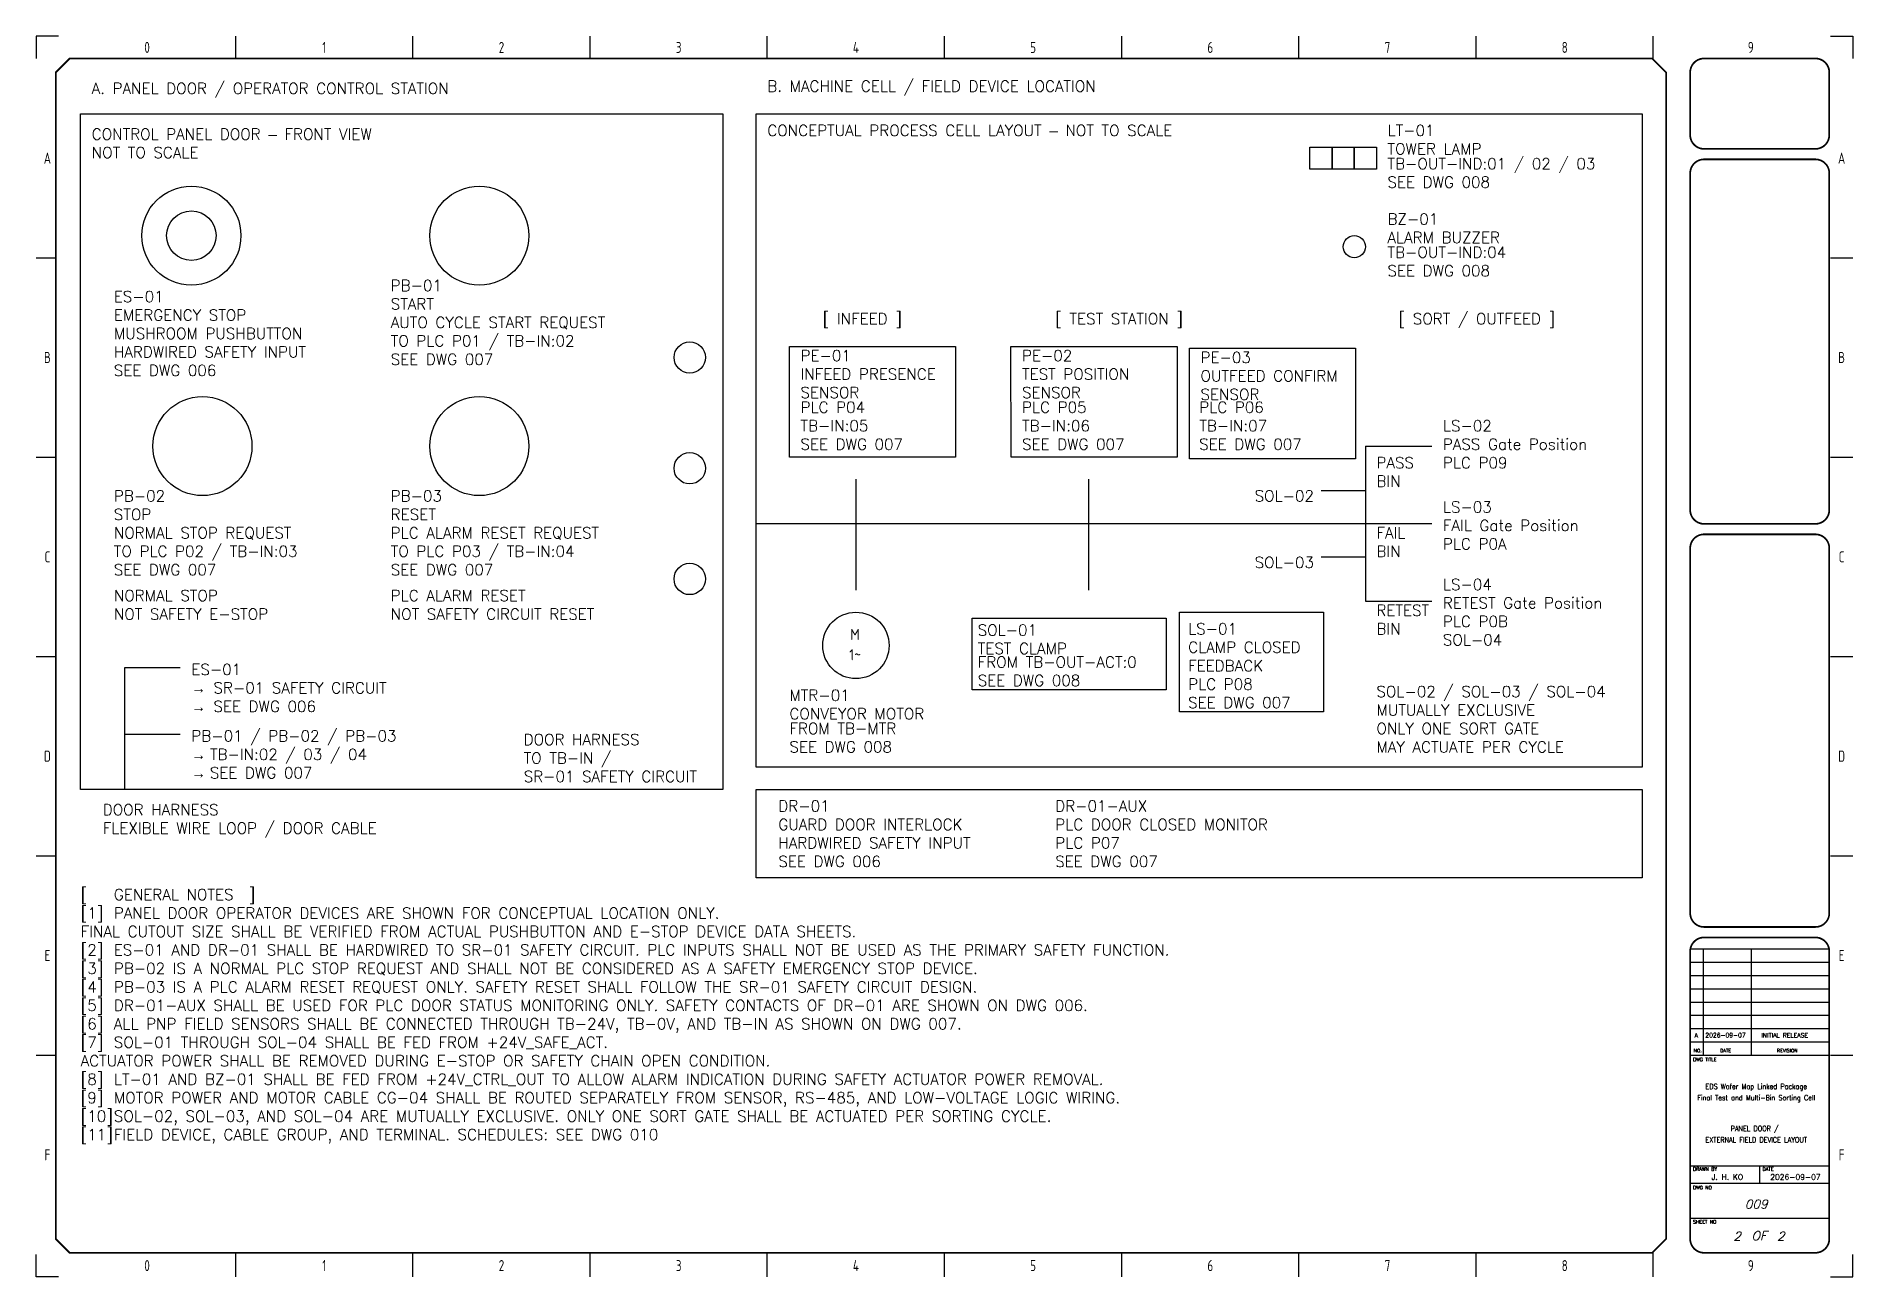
# Model space of a CAD drawing. Extents: x 5 to 415, y 5 to 285.
import ezdxf
from ezdxf.enums import TextEntityAlignment as Align

# ---------------------------------------------------------------- set-up
doc = ezdxf.new("R2010")
doc.units = 0
doc.header["$LTSCALE"] = 10
for name, color, linetype in [('LAYOUT-CABLE', 2, 'Continuous'), ('LAYOUT-CALL', 4, 'Continuous'), ('LAYOUT-DEVICE-TAG', 7, 'Continuous'), ('LAYOUT-DOOR', 7, 'Continuous'), ('LAYOUT-FIELD', 4, 'Continuous'), ('LAYOUT-MECHANICAL', 9, 'Continuous'), ('LAYOUT-NOTE', 9, 'Continuous'), ('LAYOUT-OPERATOR', 7, 'Continuous'), ('LAYOUT-SAFETY', 6, 'Continuous'), ('SYMS', 7, 'Continuous'), ('TEXT_TITLE', 7, 'Continuous'), ('TITLE', 7, 'Continuous'), ('Title blocks', 7, 'Continuous')]:
    doc.layers.add(name, color=color, linetype=linetype)
doc.layers.add('PANEL-TEXT', color=9, linetype='Continuous', lineweight=18)
doc.styles.add('ISO8', font='ISO8.shx', dxfattribs={"width": 0.8})
doc.styles.add('ITALIC', font='ITALIC')
doc.styles.add('ROMANS', font='romans')
doc.styles.add('WD_IEC', font='ISOCP2.shx', dxfattribs={"width": 0.9, "height": 4})

# ---------------------------------------------------------------- blocks, each defined once
blk = doc.blocks.new('Title_blocks_A3')
at = {"layer": 'TITLE'}
for p, q in [((372.89, 276.86), (372.89, 259.33)), ((378.33, 79), (409.73, 79)), ((381.28, 79), (381.28, 55)), ((392.12, 79), (392.12, 55)), ((378.33, 76), (409.73, 76)), ((378.32, 73), (409.73, 73)), ((378.32, 70), (409.73, 70)), ((378.32, 67), (409.73, 67)), ((378.32, 64), (409.73, 64)), ((378.32, 61), (409.72, 61)), ((378.32, 58), (409.72, 58)), ((378.32, 55), (409.72, 55)), ((372.89, 13.53), (372.89, 37.81)), ((378.32, 30.02), (409.72, 30.02)), ((394.02, 26.1), (394.02, 30.02)), ((378.32, 26.1), (409.72, 26.1)), ((378.32, 18.24), (409.72, 18.24))]:
    blk.add_line(p, q, dxfattribs=at)
at = {"layer": 'TITLE', "const_width": 0.392}
blk.add_lwpolyline([(372.89, 13.53), (372.89, 276.86), (369.75, 280), (12.53, 280), (9.39, 276.86), (9.39, 13.53), (12.53, 10.39), (369.75, 10.39)], close=True, dxfattribs=at)
for points in [[(381.46, 280, 0.414214), (378.32, 276.86, 0.414214)], [(409.72, 276.86, 0.414214), (406.58, 280, 0.414214)], [(378.32, 262.73, 0.414214), (381.46, 259.59, 0.414214)], [(406.58, 259.59, 0.414214), (409.72, 262.73, 0.414214)], [(381.46, 257.23, 0.414214), (378.32, 254.09, 0.414214)], [(409.72, 254.09, 0.414214), (406.58, 257.23, 0.414214)], [(378.32, 178.08, 0.414214), (381.46, 174.94, 0.414214)], [(406.58, 174.94, 0.414214), (409.72, 178.08, 0.414214)], [(381.46, 172.58, 0.414214), (378.32, 169.44, 0.414214)], [(409.72, 169.44, 0.414214), (406.58, 172.58, 0.414214)], [(378.32, 87.08, 0.414214), (381.46, 83.94, 0.414214)], [(406.58, 83.94, 0.414214), (409.72, 87.08, 0.414214)], [(381.46, 81.58, 0.414214), (378.32, 78.44, 0.414214)], [(409.72, 78.44, 0.414214), (406.58, 81.58, 0.414214)], [(378.32, 13.53, 0.414214), (381.46, 10.39, 0.414214)], [(406.58, 10.39, 0.414214), (409.72, 13.53, 0.414214)]]:
    blk.add_lwpolyline(points, format="xyb", dxfattribs=at)
for points in [[(406.58, 280), (381.46, 280)], [(378.32, 276.86), (378.32, 262.73)], [(409.72, 276.86), (409.72, 262.73)], [(406.58, 259.59), (381.46, 259.59)], [(378.32, 254.09), (378.32, 178.08)], [(406.58, 257.23), (381.46, 257.23)], [(409.72, 254.09), (409.72, 178.08)], [(381.46, 174.94), (406.58, 174.94)], [(381.46, 172.58), (406.58, 172.58)], [(381.46, 83.94), (406.58, 83.94)], [(378.32, 78.44), (378.32, 13.53)], [(381.46, 81.58), (406.58, 81.58)], [(409.72, 78.44), (409.72, 13.53)], [(381.46, 10.39), (406.58, 10.39)]]:
    blk.add_lwpolyline(points, dxfattribs=at)
at = {"layer": 'TITLE', "color": 7, "const_width": 0.392}
for points in [[(378.32, 169.44), (378.32, 87.08)], [(409.72, 169.44), (409.72, 87.08)]]:
    blk.add_lwpolyline(points, dxfattribs=at)
at = {"layer": 'Title blocks', "color": 7}
for p, q in [((50, 280), (50, 285)), ((90, 280), (90, 285)), ((130, 280), (130, 285)), ((170, 280), (170, 285)), ((250, 280), (250, 285)), ((290, 280), (290, 285)), ((330, 280), (330, 285)), ((370, 280), (370, 285)), ((5, 235), (9.39, 235)), ((410, 235), (415, 235)), ((5, 190), (9.39, 190)), ((410, 190), (415, 190)), ((5, 100), (9.39, 100)), ((410, 100), (415, 100)), ((5, 55), (9.39, 55)), ((410, 55), (415, 55)), ((50, 5), (50, 10.39)), ((90, 5), (90, 10.39)), ((130, 5), (130, 10.39)), ((170, 5), (170, 10.39)), ((250, 5), (250, 10.39)), ((290, 5), (290, 10.39)), ((330, 5), (330, 10.39)), ((370, 5), (370, 10.64))]:
    blk.add_line(p, q, dxfattribs=at)
at = {"layer": 'Title blocks', "color": 2}
for p, q in [((210, 280), (210, 285)), ((5, 145), (9.39, 145)), ((410, 145), (415, 145)), ((210, 5), (210, 10.39))]:
    blk.add_line(p, q, dxfattribs=at)
at = {"layer": 'Title blocks'}
for points in [[(10, 285), (5, 285), (5, 280)], [(410, 285), (415, 285), (415, 280)], [(10, 5), (5, 5), (5, 10)], [(410, 5), (415, 5), (415, 10)]]:
    blk.add_lwpolyline(points, dxfattribs=at)
at = {"layer": 'TITLE', "color": 1, "style": 'ROMANS'}
for s, p in [('DWG TITLE', (378.97, 53.64)), ('DRAWN BY', (378.97, 28.91)), ('DATE', (394.67, 28.91)), ('DWG NO', (378.97, 24.72)), ('SHEET NO', (378.97, 17))]:
    blk.add_text(s, height=0.785, dxfattribs=at).set_placement(p)
at = {"layer": 'TITLE', "color": 1}
for s, height, style, p in [('NO.', 0.785, 'ROMANS', (380.02, 56.04)), ('DATE', 0.785, 'ROMANS', (386.32, 56.04)), ('REVISION', 0.785, 'ROMANS', (400.23, 56.04)), ('OF', 2, 'ITALIC', (393.89, 14.25))]:
    blk.add_text(s, height=height, dxfattribs=dict(at, style=style)).set_placement(p, align=Align.MIDDLE)
at = {"layer": 'TITLE', "color": 1, "style": 'ROMANS', "width": 0.8}
for tag, p in [('TITLE#1', (393.23, 44.81)), ('TITLE#2', (393.23, 42.27)), ('TITLE#3', (393.23, 39.73)), ('TITLE#4', (393.23, 37.18))]:
    blk.add_attdef(tag, text='', height=1.2, dxfattribs=at).set_placement(p, align=Align.CENTER)
at = {"layer": 'TITLE', "color": 1}
for tag, p, height, style in [('DRAWNBY', (383.14, 26.88), 1.25, 'ROMANS'), ('DATE', (396.4, 26.88), 1.25, 'ROMANS'), ('SHTS', (397.95, 13.15), 2, 'ITALIC')]:
    blk.add_attdef(tag, p, '', height=height, dxfattribs=dict(at, style=style))
at = {"layer": 'TITLE', "color": 1, "style": 'ITALIC'}
blk.add_attdef('DWG#', text='', height=2, dxfattribs=at).set_placement((393.23, 20.38), align=Align.CENTER)
blk.add_attdef('SH#', text='', height=2, dxfattribs=at).set_placement((389.77, 13.15), align=Align.RIGHT)
at = {"layer": 'TITLE', "color": 7, "flags": 9}
blk.add_attdef('WD_TB', (381.46, 10.39), '', height=1.57, dxfattribs=at)
at = {"layer": 'Title blocks', "style": 'ISO8', "width": 0.8}
for s, p in [('0', (30, 282.5)), ('1', (70, 282.5)), ('2', (110, 282.5)), ('3', (150, 282.5)), ('4', (190, 282.5)), ('5', (230, 282.5)), ('6', (270, 282.5)), ('7', (310, 282.5)), ('8', (350, 282.5)), ('9', (392, 282.5)), ('A', (7.5, 257.5)), ('A', (412.5, 257.5)), ('B', (7.5, 212.5)), ('B', (412.5, 212.5)), ('C', (7.5, 167.5)), ('C', (412.5, 167.5)), ('D', (7.5, 122.5)), ('D', (412.5, 122.5)), ('E', (7.5, 77.5)), ('E', (412.5, 77.5)), ('F', (7.5, 32.5)), ('F', (412.5, 32.5)), ('0', (30, 7.5)), ('1', (70, 7.5)), ('2', (110, 7.5)), ('3', (150, 7.5)), ('4', (190, 7.5)), ('5', (230, 7.5)), ('6', (270, 7.5)), ('7', (310, 7.5)), ('8', (350, 7.5)), ('9', (392, 7.5))]:
    blk.add_text(s, height=2.5, dxfattribs=at).set_placement(p, align=Align.MIDDLE)
blk = doc.blocks.new('VMO12')
blk.add_circle((0, 0), 7.5)
at = {"style": 'WD_IEC'}
for tag, p in [('INST', (24.5, 15.25)), ('LOC', (24.5, 11.75)), ('TAG1', (24.5, 8.25)), ('DESC1', (24.5, 4)), ('DESC2', (24.5, 0.5)), ('RATING1', (24.5, -6.5)), ('DESC3', (24.5, -3)), ('RATING2', (24.5, -10)), ('RATING3', (24.5, -13.5))]:
    blk.add_attdef(tag, text='', height=2.5, dxfattribs=at).set_placement(p, align=Align.RIGHT)
blk.add_attdef('TERM01', (-1, 7.48), '', height=2, rotation=90, dxfattribs=at)
at = {"style": 'WD_IEC', "flags": 1}
for tag, p, height in [('MFG', (2.75, 11.5), 1.5), ('CAT', (2.75, 9), 1.5), ('X2TERM01', (0, 7.5), 0.32), ('X4LINK', (-7.5, 0), 0.32), ('X4TERM02', (-7.5, 0), 0.32), ('X1LINK', (7.5, 0), 0.32), ('X8TERM03', (0, -7.5), 0.32), ('ASSYCODE', (1, -9), 1), ('FAMILY', (1, -10.5), 1), ('CATDESC', (1, -12), 1)]:
    blk.add_attdef(tag, p, '', height=height, dxfattribs=at)
at = {"style": 'WD_IEC'}
for tag, p in [('M', (-0.2, 1.24)), ('1~', (-0.17, -3.35))]:
    blk.add_attdef(tag, text='', height=2.5, dxfattribs=at).set_placement(p, align=Align.CENTER)
blk.add_attdef('TERM02', text='', height=2, rotation=90, dxfattribs=at).set_placement((-7.5, 0), align=Align.RIGHT)
at = {"linetype": 'Continuous', "style": 'WD_IEC'}
blk.add_attdef('TERM03', text='', height=2, dxfattribs=at).set_placement((0, -10), align=Align.RIGHT)
at = {"lineweight": 15, "style": 'WD_IEC'}
blk.add_attdef('XREF', text='', height=2.5, dxfattribs=at).set_placement((24.5, -17), align=Align.RIGHT)

msp = doc.modelspace()

# ---------------------------------------------------------------- linework, layer by layer
at = {"layer": 'LAYOUT-CABLE'}
for p, q in [((25, 115), (25, 142.5)), ((25, 142.5), (37.5, 142.5)), ((25, 127.5), (37.5, 127.5))]:
    msp.add_line(p, q, dxfattribs=at)
at = {"layer": 'LAYOUT-DEVICE-TAG'}
for points in [[(292.5, 260), (297.5, 260), (297.5, 255), (292.5, 255)], [(297.5, 260), (302.5, 260), (302.5, 255), (297.5, 255)], [(302.5, 260), (307.5, 260), (307.5, 255), (302.5, 255)], [(175, 215), (212.49, 215), (212.51, 190), (175.02, 190)], [(225, 215), (262.49, 215), (262.51, 190), (225.02, 190)], [(265.3, 214.59), (302.78, 214.59), (302.81, 189.59), (265.32, 189.59)]]:
    msp.add_lwpolyline(points, close=True, dxfattribs=at)
msp.add_circle((302.5, 237.5), 2.5, dxfattribs=at)
at = {"layer": 'LAYOUT-DOOR'}
msp.add_lwpolyline([(15, 267.5), (160, 267.5), (160, 115), (15, 115)], close=True, dxfattribs=at)
for centre in [(152.5, 212.5), (152.5, 187.5), (152.5, 162.5)]:
    msp.add_circle(centre, 3.54, dxfattribs=at)
at = {"layer": 'LAYOUT-FIELD'}
for points in [[(216.24, 153.62), (260, 153.62), (260, 137.5), (216.24, 137.5)], [(263.05, 155.01), (295.55, 155.01), (295.55, 132.51), (263.05, 132.51)]]:
    msp.add_lwpolyline(points, close=True, dxfattribs=at)
at = {"layer": 'LAYOUT-MECHANICAL'}
for p, q in [((305, 192.5), (305, 157.5)), ((305, 192.5), (320, 192.5)), ((190, 185), (190, 160)), ((242.5, 185), (242.5, 160)), ((295, 182.5), (305, 182.5)), ((167.5, 175), (320, 175)), ((295, 167.5), (305, 167.5)), ((305, 157.5), (320, 157.5))]:
    msp.add_line(p, q, dxfattribs=at)
msp.add_lwpolyline([(167.5, 267.5), (367.5, 267.5), (367.5, 120), (167.5, 120)], close=True, dxfattribs=at)
at = {"layer": 'LAYOUT-OPERATOR'}
for centre in [(105, 240), (42.5, 192.5), (105, 192.5)]:
    msp.add_circle(centre, 11.18, dxfattribs=at)
at = {"layer": 'LAYOUT-SAFETY'}
msp.add_lwpolyline([(167.5, 115), (367.5, 115), (367.5, 95), (167.5, 95)], close=True, dxfattribs=at)
for radius in [11.18, 5.59]:
    msp.add_circle((40, 240), radius, dxfattribs=at)

# ---------------------------------------------------------------- block references
at = {"layer": 'LAYOUT-FIELD'}
ref = msp.add_blockref('VMO12', (190, 147.5), dxfattribs=at)
ref.add_attrib('M', 'M', dxfattribs={"layer": '0', "height": 2.5, "style": 'WD_IEC'}).set_placement((189.8, 148.74), align=Align.CENTER)
ref.add_attrib('1~', '1~', dxfattribs={"layer": '0', "height": 2.5, "style": 'WD_IEC'}).set_placement((189.83, 144.15), align=Align.CENTER)
at = {"layer": 'SYMS'}
ref = msp.add_blockref('Title_blocks_A3', (0, 0), dxfattribs=at)
ref.add_attrib('TITLE#1', 'EDS Wafer Map Linked Package', dxfattribs={"layer": 'TITLE', "color": 1, "height": 1.2, "style": 'ROMANS', "width": 0.8}).set_placement((393.23, 47.35), align=Align.CENTER)
ref.add_attrib('DATE', '2026-09-07', (396.4, 26.88), dxfattribs={"layer": 'TITLE', "color": 1, "height": 1.25, "style": 'ROMANS'})
ref.add_attrib('DRAWNBY', 'J. H. KO', (383.14, 26.88), dxfattribs={"layer": 'TITLE', "color": 1, "height": 1.25, "style": 'ROMANS'})
ref.add_attrib('SH#', '2', dxfattribs={"layer": 'TITLE', "color": 1, "height": 2, "style": 'ITALIC'}).set_placement((389.77, 13.15), align=Align.RIGHT)
ref.add_attrib('TITLE#2', 'Final Test and Multi-Bin Sorting Cell', dxfattribs={"layer": 'TITLE', "color": 1, "height": 1.2, "style": 'ROMANS', "width": 0.8}).set_placement((393.23, 44.81), align=Align.CENTER)
ref.add_attrib('TITLE#3', 'PANEL DOOR / ', dxfattribs={"layer": 'TITLE', "color": 1, "height": 1.2, "style": 'ROMANS', "width": 0.8}).set_placement((393.23, 37.84), align=Align.CENTER)
ref.add_attrib('TITLE#4', 'EXTERNAL FIELD DEVICE LAYOUT', dxfattribs={"layer": 'TITLE', "color": 1, "height": 1.2, "style": 'ROMANS', "width": 0.8}).set_placement((393.23, 35.3), align=Align.CENTER)
ref.add_attrib('DWG#', '009', dxfattribs={"layer": 'TITLE', "color": 1, "height": 2, "style": 'ITALIC'}).set_placement((393.23, 20.38), align=Align.CENTER)
ref.add_attrib('SHTS', '2', (397.95, 13.15), dxfattribs={"layer": 'TITLE', "color": 1, "height": 2, "style": 'ITALIC'})

# ---------------------------------------------------------------- texts
at = {"layer": 'LAYOUT-CALL', "char_height": 2.5, "attachment_point": 1}
for s, insert, width in [('{\\Fromans|c0;TB-OUT-IND:01 /\\Fromans|c129; \\Fromans|c0;02 / 03\\Fromans|c129;\\P\\Fromans|c0;SEE DWG 008}', (310, 257.5), 66.5), ('{\\Fromans|c0;TB-OUT-IND:04\\Fromans|c129;\\P\\Fromans|c0;SEE DWG 008}', (310, 237.5), 59.0625), ('{\\Fromans|c0;TO PLC P01 / TB-IN:02\\Fromans|c129;\\P\\Fromans|c0;SEE DWG 007}', (85, 217.5), 78.75), ('{\\Fromans|c0;HARDWIRED SAFETY INPUT\\Fromans|c129;\\P\\Fromans|c0;SEE DWG 006}', (22.5, 215), 84.875), ('{\\Fromans|c0;PLC P04\\Fromans|c129;\\P\\Fromans|c0;TB-IN:05\\Fromans|c129;\\P\\Fromans|c0;SEE DWG 007}', (177.5, 202.5), 63.875), ('{\\Fromans|c0;PLC P05\\Fromans|c129;\\P\\Fromans|c0;TB-IN:06\\Fromans|c129;\\P\\Fromans|c0;SEE DWG 007}', (227.5, 202.5), 63.875), ('{\\Fromans|c0;PLC P06\\Fromans|c129;\\P\\Fromans|c0;TB-IN:07\\Fromans|c129;\\P\\Fromans|c0;SEE DWG 007}', (267.5, 202.5), 63.875), ('{\\Fromans|c0;TO PLC P02 / TB-IN:03\\Fromans|c129;\\P\\Fromans|c0;SEE DWG 007}', (22.5, 170), 79.625), ('{\\Fromans|c0;TO PLC P03 / TB-IN:04\\Fromans|c129;\\P\\Fromans|c0;SEE DWG 007}', (85, 170), 79.625), ('{\\Fromans|c0;FROM TB-OUT-ACT:0\\Fromans|c129;\\P\\Fromans|c0;SEE DWG 008}', (217.5, 145), 72.1875), ('{\\Fromans|c0;ES-01^J\\fGulim|b0|i0|c129|p50;→\\Fromans|c129; \\Fromans|c0;SR-01 SAFETY CIRCUIT^J\\fGulim|b0|i0|c129|p50;→\\Fromans|c129; \\Fromans|c0;SEE DWG 006}', (40, 143.33), 53.1414), ('{\\Fromans|c0;PLC P08\\Fromans|c129;\\P\\Fromans|c0;SEE\\Fromans|c129; \\Fromans|c0;DWG 007}', (265, 140), 45.9375), ('{\\Fromans|c0;SOL-02 / SOL-03 / SOL-04^JMUTUALLY EXCLUSIVE^JONLY ONE SORT GATE\\Fromans|c129;\\P\\Fromans|c0;MAY ACTUATE PER CYCLE}', (307.5, 138.33), 60.4209), ('{\\Fromans|c0;PB-01 / PB-02 / PB-03^J\\fGulim|b0|i0|c129|p50;→ \\Fromans|c0;TB-IN:02 / 03 / 04^J\\fGulim|b0|i0|c129|p50;→ \\Fromans|c0;SEE DWG 007}', (40, 128.33), 53.1414), ('{\\Fromans|c0;FROM TB-MTR\\Fromans|c129;\\P\\Fromans|c0;SEE DWG 008}', (175, 130), 56.875)]:
    msp.add_mtext(s, dxfattribs=dict(at, insert=insert, width=width))
at = {"layer": 'LAYOUT-DEVICE-TAG', "char_height": 2.5, "attachment_point": 1}
for s, insert, width in [('{\\Fromans|c0;LT-01^JTOWER LAMP}', (310, 265), 52.5), ('{\\Fromans|c0;BZ-01^JALARM BUZZER}', (310, 245), 30.625), ('{\\Fromans|c0;PB-01^JSTART^JAUTO CYCLE START REQUEST}', (85, 230), 62.125), ('{\\Fromans|c0;ES-01^JEMERGENCY STOP^JMUSHROOM PUSHBUTTON}', (22.5, 227.5), 56), ('{\\Fromans|c0;PE-01^JINFEED PRESENCE\\Fromans|c129;\\P\\Fromans|c0;SENSOR}', (177.5, 214.17), 34.9613), ('{\\Fromans|c0;PE-02^JTEST POSITION SENSOR}', (227.5, 214.17), 34.9613), ('{\\Fromans|c0;PE-03^JOUTFEED CONFIRM SENSOR}', (267.8, 213.76), 34.9613), ('{\\Fromans|c0;LS-02^JPASS Gate Position^JPLC P09}', (322.5, 198.33), 42.875), ('{\\Fromans|c0;PB-02^JSTOP^JNORMAL STOP REQUEST}', (22.5, 182.5), 50.75), ('{\\Fromans|c0;PB-03^JRESET^JPLC ALARM RESET REQUEST}', (85, 182.5), 62.125), ('{\\Fromans|c0;LS-03^JFAIL Gate Position^JPLC P0A}', (322.5, 180), 42), ('{\\Fromans|c0;LS-04^JRETEST Gate Position^JPLC P0B}', (322.5, 162.5), 48.125), ('{\\Fromans|c0;SOL-01^JTEST CLAMP}', (217.5, 152.22), 43.3125), ('{\\Fromans|c0;LS-01^JCLAMP CLOSED FEEDBACK}', (265, 152.5), 31.9729), ('{\\Fromans|c0;MTR-01^JCONVEYOR MOTOR}', (175, 137.5), 36.75), ('{\\Fromans|c0;DR-01^JGUARD DOOR INTERLOCK^JHARDWIRED SAFETY INPUT^JSEE DWG 006}', (172.5, 112.5), 56), ('{\\Fromans|c0;DR-01-AUX^JPLC DOOR CLOSED MONITOR^JPLC P07^JSEE DWG 007}', (235, 112.5), 58.625)]:
    msp.add_mtext(s, dxfattribs=dict(at, insert=insert, width=width))
for s, width, heights, insert in [('{\\Fromans|c129;PASS\\PBIN}', 10.4226, [6.83], (307.5, 190)), ('{\\Fromans|c129;SOL-02}', 2.5, [0], (280, 182.5)), ('{\\Fromans|c129;FAIL\\PBIN}', 10.4226, [6.83], (307.5, 174.17)), ('{\\Fromans|c129;SOL-03}', 2.5, [0], (280, 167.5)), ('{\\Fromans|c129;RETEST\\PBIN}', 10.4226, [6.83], (307.5, 156.67)), ('{\\Fromans|c129;SOL-04}', 2.5, [0], (322.5, 150))]:
    msp.add_mtext_dynamic_manual_height_columns(s, width=width, gutter_width=12.5, heights=heights, dxfattribs=dict(at, insert=insert))
at = {"layer": 'LAYOUT-MECHANICAL', "char_height": 2.5, "attachment_point": 1}
for s, width, heights, insert in [('{\\Fromans|c129;[ INFEED ]}', 22.9061, [7.92], (182.5, 222.5)), ('{\\Fromans|c129;[ TEST STATION ]}', 40.029, [5.42], (235, 222.5)), ('{\\Fromans|c129;[ SORT / OUTFEED ]}', 47.4668, [3.63], (312.5, 222.5))]:
    msp.add_mtext_dynamic_manual_height_columns(s, width=width, gutter_width=12.5, heights=heights, dxfattribs=dict(at, insert=insert))
at = {"layer": 'LAYOUT-NOTE', "char_height": 2.5, "attachment_point": 1}
for s, insert, width in [('{\\Fromans|c0;NORMAL STOP\\Fromans|c129;\\P\\Fromans|c0;NOT SAFETY E-STOP}', (22.5, 160), 78.3083), ('{\\Fromans|c0;PLC ALARM RESET^JNOT SAFETY CIRCUIT RESET}', (85, 160), 60.375)]:
    msp.add_mtext(s, dxfattribs=dict(at, insert=insert, width=width))
at = {"layer": 'PANEL-TEXT', "char_height": 2.5, "attachment_point": 1}
for s, insert, width in [('{\\Fromans|c0;CONTROL PANEL DOOR \\fArial|b0|i0|c0|p34;–\\Fromans|c0; FRONT VIEW^JNOT TO SCALE}', (17.5, 264.17), 75.5135), ('{\\Fromans|c0;CONCEPTUAL PROCESS CELL LAYOUT \\fArial|b0|i0|c0|p34;–\\Fromans|c0; NOT TO SCALE}', (170, 265), 115.0583), ('{\\Fromans|c0;DOOR HARNESS^JTO TB-IN /\\Fromans|c129;\\P\\Fromans|c0;SR-01 SAFETY CIRCUIT}', (115, 127.5), 49.3444), ('{\\Fromans|c0;DOOR HARNESS^JFLEXIBLE WIRE LOOP / DOOR CABLE}', (20, 111.67), 79.625)]:
    msp.add_mtext(s, dxfattribs=dict(at, insert=insert, width=width))
at = {"layer": 'TEXT_TITLE', "char_height": 2.5, "attachment_point": 1}
for s, insert, width in [('{\\Fromans|c0;A. PANEL DOOR / OPERATOR CONTROL STATION}', (17.5, 274.5), 94.6562), ('{\\Fromans|c129;B. \\Fromans|c0;MACHINE CELL / FIELD DEVICE LOCATION}', (170, 275), 94.6562), ('\\pxi-3,l4,a0.52,t4;{\\Fromans|c129;[^IGENERAL NOTES  ]\\P\\Fromans|c0;[1]^IPANEL DOOR OPERATOR DEVICES ARE SHOWN FOR CONCEPTUAL\\Fromans|c129; \\Fromans|c0;LOCATION ONLY.\\Fromans|c129;^J\\Fromans|c0;FINAL CUTOUT SIZE SHALL BE VERIFIED FROM\\Fromans|c129; \\Fromans|c0;ACTUAL PUSHBUTTON AND E-STOP DEVICE DATA SHEETS.\\Fromans|c129;\\P\\Fromans|c0;[2]^IES-01 AND DR-01 SHALL BE HARDWIRED TO SR-01 SAFETY CIRCUIT.\\Fromans|c129; \\Fromans|c0;PLC INPUTS SHALL NOT BE USED AS THE PRIMARY SAFETY FUNCTION.\\Fromans|c129;\\P\\Fromans|c0;[3]^IPB-02 IS A NORMAL PLC STOP REQUEST AND SHALL NOT BE\\Fromans|c129; \\Fromans|c0;CONSIDERED AS A SAFETY EMERGENCY STOP DEVICE.\\Fromans|c129;\\P\\Fromans|c0;[4]^IPB-03 IS A PLC ALARM RESET REQUEST ONLY\\Fromans|c129;. \\Fromans|c0;SAFETY RESET SHALL FOLLOW THE SR-01 SAFETY CIRCUIT DESIGN.\\Fromans|c129;\\P\\Fromans|c0;[5]^IDR-01-AUX SHALL BE USED FOR PLC DOOR STATUS MONITORING ONLY.\\Fromans|c129; \\Fromans|c0;SAFETY CONTACTS OF DR-01 ARE SHOWN ON DWG 006.\\Fromans|c129;\\P\\Fromans|c0;[6]^IALL PNP FIELD SENSORS SHALL BE CONNECTED THROUGH TB-24V\\Fromans|c129;, \\Fromans|c0;TB-0V, AND TB-IN AS SHOWN ON DWG 007.\\Fromans|c129;\\P\\Fromans|c0;[7]^ISOL-01 THROUGH SOL-04 SHALL BE FED FROM +24V_SAFE_ACT.\\Fromans|c129;^J\\Fromans|c0;ACTUATOR POWER SHALL BE REMOVED DURING E-STOP OR SAFETY\\Fromans|c129; \\Fromans|c0;CHAIN OPEN CONDITION.\\Fromans|c129;\\P\\Fromans|c0;[8]^ILT-01 AND BZ-01 SHALL BE FED FROM +24V_CTRL_OUT TO ALLOW\\Fromans|c129; \\Fromans|c0;ALARM INDICATION DURING SAFETY ACTUATOR POWER REMOVAL.\\Fromans|c129;\\P\\Fromans|c0;[9]^IMOTOR POWER AND MOTOR CABLE CG-04 SHALL BE ROUTED SEPARATELY\\Fromans|c129; \\Fromans|c0;FROM SENSOR, RS-485, AND LOW-VOLTAGE LOGIC WIRING.\\Fromans|c129;\\P\\Fromans|c0;[10]^ISOL-02, SOL-03, AND SOL-04 ARE MUTUALLY EXCLUSIVE.\\Fromans|c129; \\Fromans|c0;ONLY ONE SORT GATE SHALL BE ACTUATED PER SORTING CYCLE.\\Fromans|c129;\\P\\pa0;[11]^I\\Fromans|c0;FIELD DEVICE, CABLE GROUP, AND TERMINAL\\Fromans|c129;. \\Fromans|c0;SCHEDULES: SEE DWG 010}', (12.5, 92.5), 332.9623)]:
    msp.add_mtext(s, dxfattribs=dict(at, insert=insert, width=width))
at = {"layer": 'TEXT_TITLE', "char_height": 1, "attachment_point": 1}
for s, width, heights, insert in [('{\\Fromans|c0;A}', 0.7655, [0], (379.32, 59.96)), ('{\\Fromans|c129;2026-09-07}', 0.7655, [0], (381.74, 60.02)), ('{\\Fromans|c129;INITIAL RELEASE}', 12.6659, [1.71], (394.39, 60))]:
    msp.add_mtext_dynamic_manual_height_columns(s, width=width, gutter_width=12.5, heights=heights, dxfattribs=dict(at, insert=insert))

doc.saveas('drawing.dxf')
